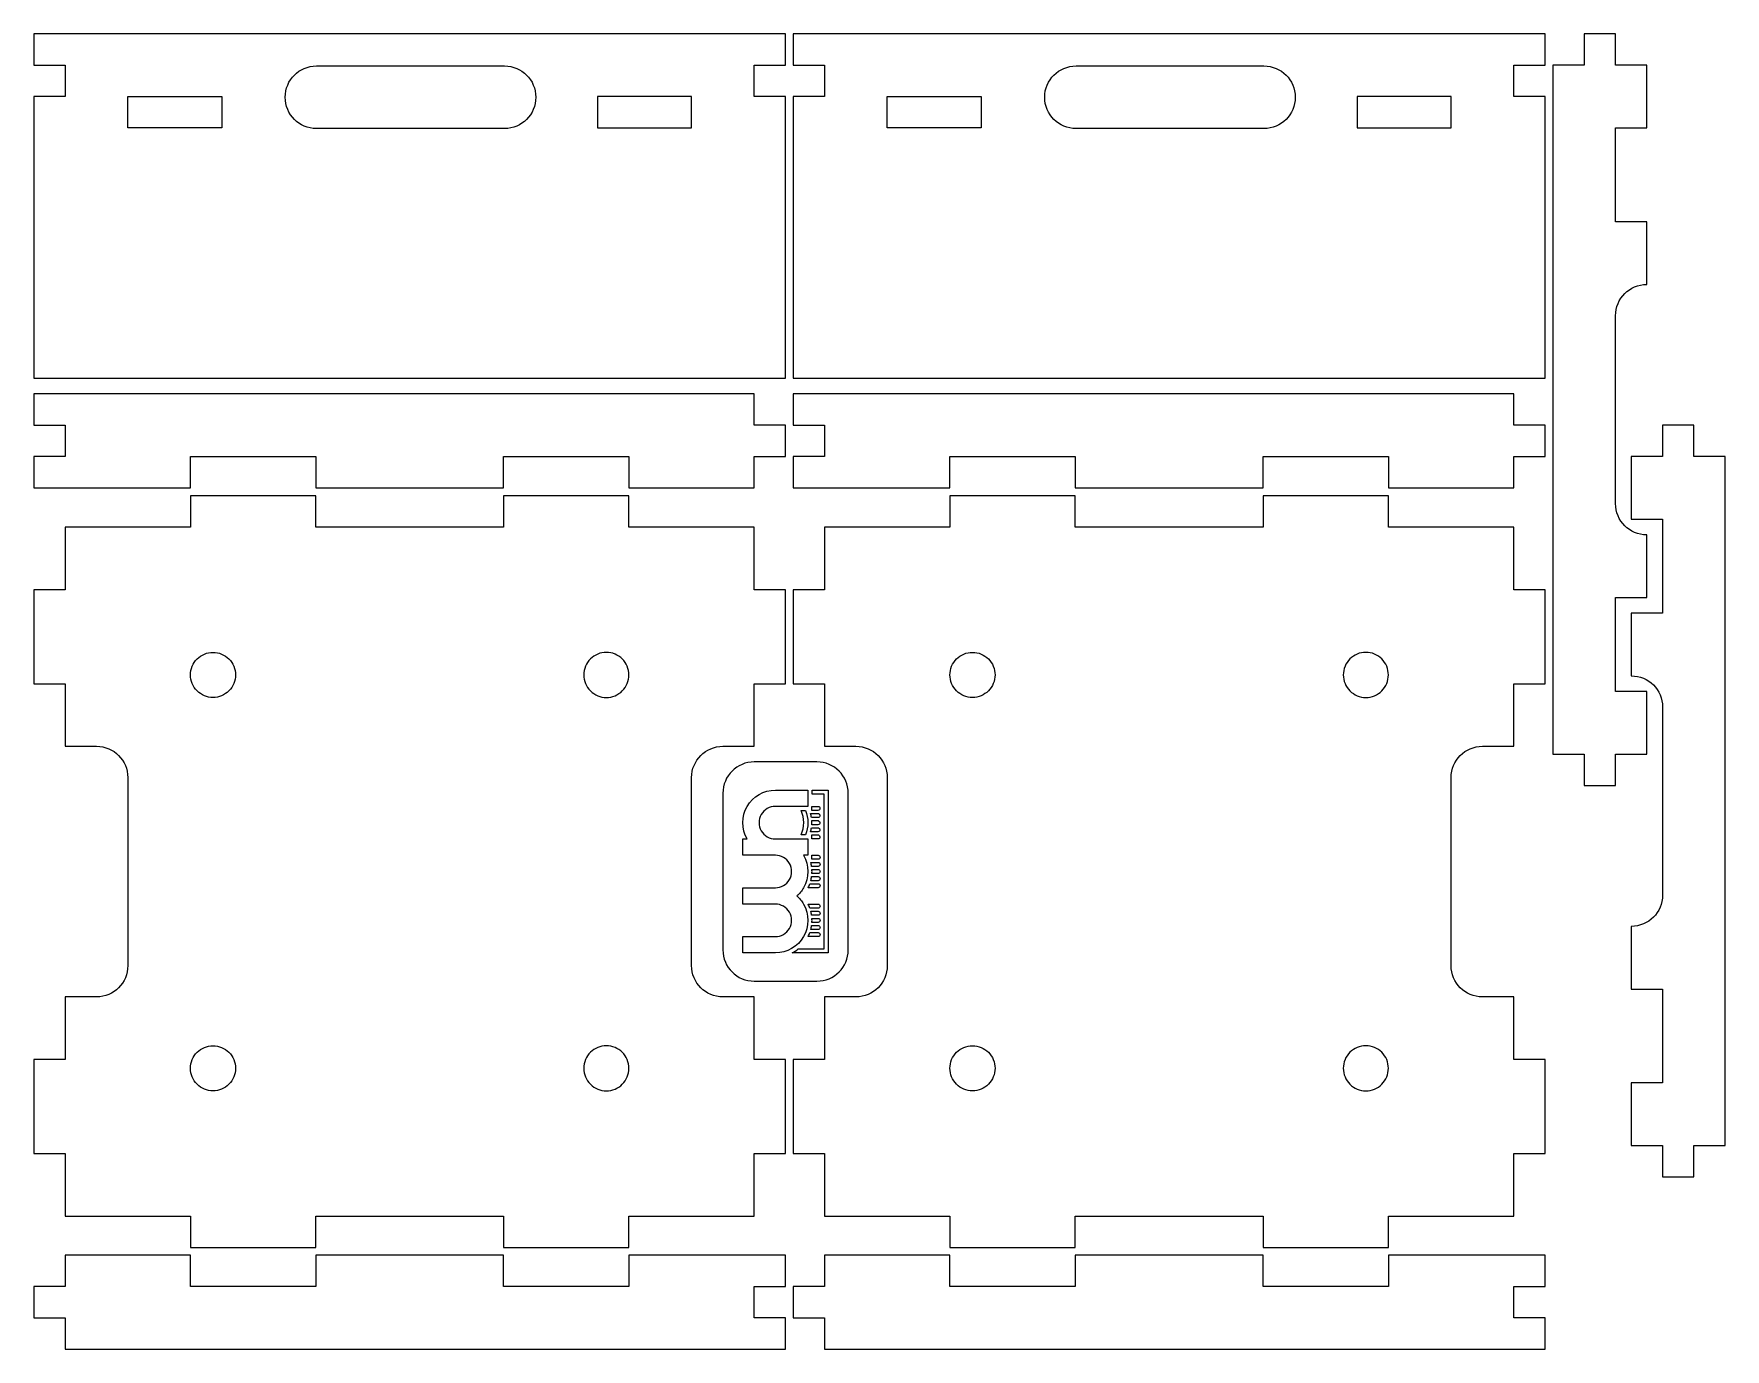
# Model space of a CAD drawing. Header units: inches. Extents: x 0.2 to 13.8, y 0.3 to 10.8.
import ezdxf

# ---------------------------------------------------------------- set-up
doc = ezdxf.new("R2010")
doc.units = ezdxf.units.IN
doc.layers.add('Layer_1', color=7, linetype='CONTINUOUS')

msp = doc.modelspace()

# ---------------------------------------------------------------- linework, layer by layer
at = {"layer": 'Layer_1', "color": 7}
for points in [[(0.25, 10.75), (0.25, 10.5), (0.5, 10.5), (0.5, 10.25), (0.25, 10.25), (0.25, 8), (6.25, 8), (6.25, 10.25), (6, 10.25), (6, 10.5), (6.25, 10.5), (6.25, 10.75)], [(6.312, 10.75), (6.312, 10.5), (6.562, 10.5), (6.562, 10.25), (6.312, 10.25), (6.312, 8), (12.312, 8), (12.312, 10.25), (12.062, 10.25), (12.062, 10.5), (12.312, 10.5), (12.312, 10.75)], [(1, 10.25), (1.75, 10.25), (1.75, 10), (1, 10)], [(5.5, 10.25), (4.75, 10.25), (4.75, 10), (5.5, 10)], [(7.062, 10.25), (7.812, 10.25), (7.812, 10), (7.062, 10)], [(11.562, 10.25), (10.812, 10.25), (10.812, 10), (11.562, 10)], [(4.00651, 9.99349)], [(10.06851, 9.99349)], [(5.999985, 7.124991), (5.999985, 7.374991), (6.249985, 7.374991), (6.249985, 7.624991), (5.999985, 7.624991), (5.999985, 7.874991), (0.249985, 7.874991), (0.249985, 7.624991), (0.499985, 7.624991), (0.499985, 7.374991), (0.249985, 7.374991), (0.249985, 7.124991), (1.499985, 7.124991), (1.499985, 7.374991), (2.499985, 7.374991), (2.499985, 7.124991), (2.999985, 7.124991), (3.499985, 7.124991), (3.999985, 7.124991), (3.999985, 7.374991), (4.999985, 7.374991), (4.999985, 7.124991)], [(12.061993, 7.124991), (12.061993, 7.374991), (12.311993, 7.374991), (12.311993, 7.624991), (12.061993, 7.624991), (12.061993, 7.874991), (6.311993, 7.874991), (6.311993, 7.624991), (6.561993, 7.624991), (6.561993, 7.374991), (6.311993, 7.374991), (6.311993, 7.124991), (7.561993, 7.124991), (7.561993, 7.374991), (8.561993, 7.374991), (8.561993, 7.124991), (9.061993, 7.124991), (9.561993, 7.124991), (10.061993, 7.124991), (10.061993, 7.374991), (11.061993, 7.374991), (11.061993, 7.124991)], [(1.68, 5.45248)], [(4.82, 5.45248)], [(7.742004, 5.45248)], [(10.882004, 5.45248)], [(6.168742, 4.713065)], [(6.37384, 4.550549)], [(6.450503, 4.526174)], [(6.458884, 4.469289)], [(6.45697, 4.412404)], [(6.451822, 4.136141)], [(6.460204, 4.079256)], [(6.443907, 3.965486)], [(6.458291, 4.022371)], [(6.430093, 3.80297)], [(6.451821, 3.746085)], [(6.460203, 3.6892)], [(6.443906, 3.575451)], [(6.45829, 3.632336)], [(1.68, 2.31248)], [(4.82, 2.31248)], [(7.742004, 2.31248)], [(10.882004, 2.31248)], [(0.5, 1.000001), (0.5, 0.750001), (0.25, 0.750001), (0.25, 0.500001), (0.5, 0.500001), (0.5, 0.250001), (6.25, 0.250001), (6.25, 0.500001), (6, 0.500001), (6, 0.750001), (6.25, 0.750001), (6.25, 1.000001), (5, 1.000001), (5, 0.750001), (4, 0.750001), (4, 1.000001), (3.5, 1.000001), (3, 1.000001), (2.5, 1.000001), (2.5, 0.750001), (1.5, 0.750001), (1.5, 1.000001)], [(6.561983, 1.000001), (6.561983, 0.750001), (6.311983, 0.750001), (6.311983, 0.500001), (6.561983, 0.500001), (6.561983, 0.250001), (12.311983, 0.250001), (12.311983, 0.500001), (12.061983, 0.500001), (12.061983, 0.750001), (12.311983, 0.750001), (12.311983, 1.000001), (11.061983, 1.000001), (11.061983, 0.750001), (10.061983, 0.750001), (10.061983, 1.000001), (9.561983, 1.000001), (9.061983, 1.000001), (8.561983, 1.000001), (8.561983, 0.750001), (7.561983, 0.750001), (7.561983, 1.000001)]]:
    msp.add_lwpolyline(points, close=True, dxfattribs=at)
for points in [[(13.125, 10.5), (12.875, 10.5), (12.875, 10.75), (12.625, 10.75), (12.625, 10.5), (12.375, 10.5), (12.375, 5), (12.625, 5), (12.625, 4.75), (12.875, 4.75), (12.875, 5), (13.125, 5), (13.125, 5.5), (12.875, 5.5), (12.875, 6.25), (13.125, 6.25), (13.125, 6.75)], [(2.50651, 10.49349), (4.00651, 10.49349)], [(8.568511, 10.49349), (10.06851, 10.49349)], [(13.125, 8.75), (13.125, 9.25), (12.875, 9.25), (12.875, 10), (13.125, 10), (13.125, 10.5)], [(4.00651, 9.99349), (2.50651, 9.99349)], [(10.06851, 9.99349), (8.568511, 9.99349)], [(12.875, 7), (12.875, 8.5)], [(13, 1.875), (13.25, 1.875), (13.25, 1.625), (13.5, 1.625), (13.5, 1.875), (13.75, 1.875), (13.75, 7.375), (13.5, 7.375), (13.5, 7.625), (13.25, 7.625), (13.25, 7.375), (13, 7.375), (13, 6.875), (13.25, 6.875), (13.25, 6.125), (13, 6.125), (13, 5.625)], [(5.749999, 5.06248), (5.999999, 5.06248), (5.999999, 5.56248), (6.249999, 5.56248), (6.249999, 6.31248), (5.999999, 6.31248), (5.999999, 6.81248), (4.999999, 6.81248), (4.999999, 7.06248), (3.999999, 7.06248), (3.999999, 6.81248), (2.499999, 6.81248), (2.499999, 7.06248), (1.499999, 7.06248), (1.499999, 6.81248), (0.499999, 6.81248), (0.499999, 6.31248), (0.249999, 6.31248), (0.249999, 5.56248), (0.499999, 5.56248), (0.499999, 5.06248), (0.749999, 5.06248)], [(11.812003, 5.06248), (12.062003, 5.06248), (12.062003, 5.56248), (12.312003, 5.56248), (12.312003, 6.31248), (12.062003, 6.31248), (12.062003, 6.81248), (11.062003, 6.81248), (11.062003, 7.06248), (10.062003, 7.06248), (10.062003, 6.81248), (8.562003, 6.81248), (8.562003, 7.06248), (7.562003, 7.06248), (7.562003, 6.81248), (6.562003, 6.81248), (6.562003, 6.31248), (6.312003, 6.31248), (6.312003, 5.56248), (6.562003, 5.56248), (6.562003, 5.06248), (6.812003, 5.06248)], [(13.25, 5.375), (13.25, 3.875)], [(6.5, 4.938), (6, 4.938)], [(0.999999, 4.81248), (0.999999, 3.31248)], [(5.499999, 3.31248), (5.499999, 4.81248)], [(7.062003, 4.81248), (7.062003, 3.31248)], [(11.562003, 3.31248), (11.562003, 4.81248)], [(5.75, 4.688), (5.75, 3.438)], [(6.168742, 4.713065), (6.428772, 4.713065), (6.428772, 4.58306), (6.168742, 4.58306)], [(6.461283, 4.713065), (6.591288, 4.713065), (6.591288, 4.683239), (6.591288, 4.680574), (6.591288, 3.412935), (6.301778, 3.412935)], [(6.351298, 3.445426), (6.558777, 3.445426), (6.558777, 4.680574), (6.461283, 4.680574), (6.461283, 4.713065)], [(6.75, 3.438), (6.75, 4.688)], [(6.373841, 4.550549), (6.409466, 4.550549)], [(6.450502, 4.526176), (6.508709, 4.526176)], [(6.508709, 4.493663), (6.456971, 4.493663)], [(6.458823, 4.58306), (6.508709, 4.58306)], [(6.508709, 4.550549), (6.458823, 4.550549), (6.458823, 4.58306)], [(6.458884, 4.469291), (6.508709, 4.469291)], [(6.168742, 4.193005), (5.908712, 4.193005), (5.908712, 4.32303), (5.943543, 4.32303)], [(6.168742, 4.32303), (6.185059, 4.32303), (6.428772, 4.32303), (6.428772, 4.193005), (6.393941, 4.193005)], [(6.409649, 4.355541), (6.373801, 4.355541)], [(6.508708, 4.379913), (6.450501, 4.379913)], [(6.45697, 4.412406), (6.508708, 4.412406)], [(6.458821, 4.355541), (6.508707, 4.355541)], [(6.508707, 4.323028), (6.458821, 4.323028), (6.458821, 4.355541)], [(6.508709, 4.436798), (6.458884, 4.436798)], [(6.460163, 4.193005), (6.510029, 4.193005)], [(6.510029, 4.160514), (6.460163, 4.160514), (6.460163, 4.193005)], [(6.451822, 4.136141), (6.510029, 4.136141)], [(6.510029, 4.103629), (6.458291, 4.103629)], [(6.460204, 4.079256), (6.510029, 4.079256)], [(6.168742, 3.80297), (5.908712, 3.80297), (5.908712, 3.932995), (6.168742, 3.932995)], [(6.510028, 3.932995), (6.430093, 3.932995)], [(6.443907, 3.965486), (6.510028, 3.965486)], [(6.510028, 3.989859), (6.451821, 3.989859)], [(6.458291, 4.022371), (6.510028, 4.022371)], [(6.510029, 4.046744), (6.460204, 4.046744)], [(6.430093, 3.80297), (6.510028, 3.80297)], [(6.510028, 3.770459), (6.443907, 3.770459)], [(6.451821, 3.746085), (6.510028, 3.746085)], [(6.510028, 3.713594), (6.458291, 3.713594)], [(6.460203, 3.6892), (6.510028, 3.6892)], [(6.510028, 3.656709), (6.460203, 3.656709)], [(6.168742, 3.412935), (5.908712, 3.412935), (5.908712, 3.54294), (6.168742, 3.54294)], [(6.510027, 3.54294), (6.430092, 3.54294)], [(6.443906, 3.575451), (6.510027, 3.575451)], [(6.510027, 3.599824), (6.45182, 3.599824)], [(6.45829, 3.632336), (6.510027, 3.632336)], [(13, 3.625), (13, 3.125), (13.25, 3.125), (13.25, 2.375), (13, 2.375), (13, 1.875)], [(6, 3.188), (6.5, 3.188)], [(0.249999, 1.81248), (0.499999, 1.81248), (0.499999, 1.31248), (1.499999, 1.31248), (1.499999, 1.06248), (2.499999, 1.06248), (2.499999, 1.31248), (3.999999, 1.31248), (3.999999, 1.06248), (4.999999, 1.06248), (4.999999, 1.31248), (5.999999, 1.31248), (5.999999, 1.81248), (6.249999, 1.81248), (6.249999, 2.56248), (5.999999, 2.56248), (5.999999, 3.06248), (5.749999, 3.06248)], [(0.749999, 3.06248), (0.499999, 3.06248), (0.499999, 2.56248), (0.249999, 2.56248), (0.249999, 1.81248)], [(6.312003, 1.81248), (6.562003, 1.81248), (6.562003, 1.31248), (7.562003, 1.31248), (7.562003, 1.06248), (8.562003, 1.06248), (8.562003, 1.31248), (10.062003, 1.31248), (10.062003, 1.06248), (11.062003, 1.06248), (11.062003, 1.31248), (12.062003, 1.31248), (12.062003, 1.81248), (12.312003, 1.81248), (12.312003, 2.56248), (12.062003, 2.56248), (12.062003, 3.06248), (11.812003, 3.06248)], [(6.812003, 3.06248), (6.562003, 3.06248), (6.562003, 2.56248), (6.312003, 2.56248), (6.312003, 1.81248)]]:
    msp.add_lwpolyline(points, dxfattribs=at)
for points in [[(2.25651, 10.24349), (2.25651, 10.381989), (2.36801, 10.49349), (2.50651, 10.49349)], [(4.00651, 10.49349), (4.14501, 10.49349), (4.25651, 10.381989), (4.25651, 10.24349)], [(8.318511, 10.24349), (8.318511, 10.381989), (8.430011, 10.49349), (8.568511, 10.49349)], [(10.06851, 10.49349), (10.20701, 10.49349), (10.31851, 10.381989), (10.31851, 10.24349)], [(2.50651, 9.99349), (2.36801, 9.99349), (2.25651, 10.10499), (2.25651, 10.24349)], [(4.25651, 10.24349), (4.25651, 10.10499), (4.14501, 9.99349), (4.00651, 9.99349)], [(8.568511, 9.99349), (8.430011, 9.99349), (8.318511, 10.10499), (8.318511, 10.24349)], [(10.31851, 10.24349), (10.31851, 10.10499), (10.20701, 9.99349), (10.06851, 9.99349)], [(12.875, 8.5), (12.875, 8.6385), (12.9865, 8.75), (13.125, 8.75)], [(13.125, 6.75), (12.9865, 6.75), (12.875, 6.8615), (12.875, 7)], [(1.552721, 5.75976), (1.586477, 5.793516), (1.632261, 5.81248), (1.68, 5.81248)], [(1.68, 5.81248), (1.727739, 5.81248), (1.773523, 5.793516), (1.807279, 5.75976)], [(4.82, 5.81248), (4.772261, 5.81248), (4.726477, 5.793516), (4.692721, 5.75976)], [(4.947279, 5.75976), (4.913523, 5.793516), (4.867739, 5.81248), (4.82, 5.81248)], [(7.614725, 5.75976), (7.648481, 5.793516), (7.694265, 5.81248), (7.742004, 5.81248)], [(7.742004, 5.81248), (7.789743, 5.81248), (7.835527, 5.793516), (7.869283, 5.75976)], [(10.882004, 5.81248), (10.834265, 5.81248), (10.788481, 5.793516), (10.754725, 5.75976)], [(11.009283, 5.75976), (10.975527, 5.793516), (10.929743, 5.81248), (10.882004, 5.81248)], [(1.5, 5.63248), (1.5, 5.680219), (1.518964, 5.726003), (1.552721, 5.75976)], [(1.807279, 5.75976), (1.841036, 5.726003), (1.86, 5.680219), (1.86, 5.63248)], [(4.692721, 5.75976), (4.658964, 5.726003), (4.64, 5.680219), (4.64, 5.63248)], [(5, 5.63248), (5, 5.680219), (4.981036, 5.726003), (4.947279, 5.75976)], [(7.562004, 5.63248), (7.562004, 5.680219), (7.580968, 5.726003), (7.614725, 5.75976)], [(7.869283, 5.75976), (7.90304, 5.726003), (7.922004, 5.680219), (7.922004, 5.63248)], [(10.754725, 5.75976), (10.720968, 5.726003), (10.702004, 5.680219), (10.702004, 5.63248)], [(11.062004, 5.63248), (11.062004, 5.680219), (11.04304, 5.726003), (11.009283, 5.75976)], [(1.552721, 5.505201), (1.518964, 5.538958), (1.5, 5.584741), (1.5, 5.63248)], [(1.86, 5.63248), (1.86, 5.584741), (1.841036, 5.538958), (1.807279, 5.505201)], [(4.64, 5.63248), (4.64, 5.584741), (4.658964, 5.538958), (4.692721, 5.505201)], [(4.947279, 5.505201), (4.981036, 5.538958), (5, 5.584741), (5, 5.63248)], [(7.614725, 5.505201), (7.580968, 5.538958), (7.562004, 5.584741), (7.562004, 5.63248)], [(7.922004, 5.63248), (7.922004, 5.584741), (7.90304, 5.538958), (7.869283, 5.505201)], [(10.702004, 5.63248), (10.702004, 5.584741), (10.720968, 5.538958), (10.754725, 5.505201)], [(11.009283, 5.505201), (11.04304, 5.538958), (11.062004, 5.584741), (11.062004, 5.63248)], [(13, 5.625), (13.1385, 5.625), (13.25, 5.5135), (13.25, 5.375)], [(1.68, 5.45248), (1.632261, 5.45248), (1.586477, 5.471445), (1.552721, 5.505201)], [(1.807279, 5.505201), (1.773523, 5.471445), (1.727739, 5.45248), (1.68, 5.45248)], [(4.692721, 5.505201), (4.726477, 5.471445), (4.772261, 5.45248), (4.82, 5.45248)], [(4.82, 5.45248), (4.867739, 5.45248), (4.913523, 5.471445), (4.947279, 5.505201)], [(7.742004, 5.45248), (7.694265, 5.45248), (7.648481, 5.471445), (7.614725, 5.505201)], [(7.869283, 5.505201), (7.835527, 5.471445), (7.789743, 5.45248), (7.742004, 5.45248)], [(10.754725, 5.505201), (10.788481, 5.471445), (10.834265, 5.45248), (10.882004, 5.45248)], [(10.882004, 5.45248), (10.929743, 5.45248), (10.975527, 5.471445), (11.009283, 5.505201)], [(0.749999, 5.06248), (0.888499, 5.06248), (0.999999, 4.95098), (0.999999, 4.81248)], [(5.499999, 4.81248), (5.499999, 4.95098), (5.611499, 5.06248), (5.749999, 5.06248)], [(6.812003, 5.06248), (6.950503, 5.06248), (7.062003, 4.95098), (7.062003, 4.81248)], [(11.562003, 4.81248), (11.562003, 4.95098), (11.673503, 5.06248), (11.812003, 5.06248)], [(6, 4.938), (5.8615, 4.938), (5.75, 4.8265), (5.75, 4.688)], [(6.75, 4.688), (6.75, 4.8265), (6.6385, 4.938), (6.5, 4.938)], [(5.943543, 4.58306), (5.989996, 4.663512), (6.075842, 4.71307), (6.168742, 4.713065)], [(5.943543, 4.32303), (5.897092, 4.403484), (5.897092, 4.502607), (5.943543, 4.58306)], [(6.056152, 4.518058), (6.032923, 4.477829), (6.032923, 4.428262), (6.056152, 4.388033)], [(6.168742, 4.58306), (6.122295, 4.583059), (6.079377, 4.558281), (6.056152, 4.518058)], [(6.373801, 4.355541), (6.403081, 4.417243), (6.403096, 4.488835), (6.37384, 4.550549)], [(6.409466, 4.550549), (6.422113, 4.519588), (6.428668, 4.486479), (6.428773, 4.453035)], [(6.454204, 4.51002), (6.453123, 4.515439), (6.451889, 4.520825), (6.450503, 4.526174)], [(6.456971, 4.493663), (6.456204, 4.49914), (6.455281, 4.504595), (6.454204, 4.51002)], [(6.459943, 4.453033), (6.459741, 4.45846), (6.459388, 4.463881), (6.458884, 4.469289)], [(6.508709, 4.58306), (6.513021, 4.583061), (6.517156, 4.581349), (6.520205, 4.5783)], [(6.520205, 4.555309), (6.517156, 4.55226), (6.513021, 4.550548), (6.508709, 4.550549)], [(6.508709, 4.526176), (6.510415, 4.526176), (6.512111, 4.525908), (6.513734, 4.52538)], [(6.520205, 4.498423), (6.517156, 4.495374), (6.513021, 4.493662), (6.508709, 4.493663)], [(6.508709, 4.469291), (6.510415, 4.469291), (6.512111, 4.469023), (6.513734, 4.468495)], [(6.513734, 4.52538), (6.520433, 4.523204), (6.524967, 4.516961), (6.524965, 4.509918)], [(6.513734, 4.468495), (6.520433, 4.466319), (6.524967, 4.460076), (6.524965, 4.453033)], [(6.520205, 4.5783), (6.523253, 4.575251), (6.524966, 4.571116), (6.524965, 4.566804)], [(6.524965, 4.566804), (6.524966, 4.562493), (6.523253, 4.558358), (6.520205, 4.555309)], [(6.524965, 4.509918), (6.524966, 4.505607), (6.523253, 4.501471), (6.520205, 4.498423)], [(6.056152, 4.388033), (6.079377, 4.34781), (6.122295, 4.323031), (6.168742, 4.32303)], [(6.428773, 4.453035), (6.428724, 4.41961), (6.42223, 4.386508), (6.409649, 4.355541)], [(6.450501, 4.379913), (6.453269, 4.390612), (6.455429, 4.40146), (6.45697, 4.412404)], [(6.458884, 4.436798), (6.459387, 4.442199), (6.45974, 4.447612), (6.459943, 4.453033)], [(6.508707, 4.355541), (6.510414, 4.355542), (6.512109, 4.355273), (6.513732, 4.354746)], [(6.520203, 4.327788), (6.517154, 4.324739), (6.513019, 4.323027), (6.508707, 4.323028)], [(6.508708, 4.412406), (6.510415, 4.412406), (6.512111, 4.412138), (6.513733, 4.411611)], [(6.520204, 4.384673), (6.517155, 4.381624), (6.51302, 4.379912), (6.508708, 4.379913)], [(6.524965, 4.453033), (6.524956, 4.444062), (6.51768, 4.436796), (6.508709, 4.436798)], [(6.513732, 4.354746), (6.520431, 4.35257), (6.524965, 4.346327), (6.524963, 4.339284)], [(6.513733, 4.411611), (6.520425, 4.409437), (6.524958, 4.403204), (6.524964, 4.396169)], [(6.524963, 4.339284), (6.524964, 4.334972), (6.523251, 4.330837), (6.520203, 4.327788)], [(6.524964, 4.396169), (6.524965, 4.391857), (6.523252, 4.387722), (6.520204, 4.384673)], [(6.281331, 4.128002), (6.258106, 4.168225), (6.215188, 4.193004), (6.168742, 4.193005)], [(6.393941, 4.193005), (6.440383, 4.112556), (6.440383, 4.013444), (6.393941, 3.932995)], [(6.510029, 4.193005), (6.518999, 4.193007), (6.526275, 4.18574), (6.526285, 4.17677)], [(6.281331, 3.997998), (6.304553, 4.038222), (6.304553, 4.087778), (6.281331, 4.128002)], [(6.458291, 4.103629), (6.456751, 4.11458), (6.454591, 4.125434), (6.451822, 4.136141)], [(6.461283, 4.063), (6.461074, 4.068427), (6.460714, 4.073848), (6.460204, 4.079256)], [(6.460204, 4.046744), (6.460714, 4.052152), (6.461074, 4.057573), (6.461283, 4.063)], [(6.521525, 4.165274), (6.518476, 4.162225), (6.51434, 4.160513), (6.510029, 4.160514)], [(6.510029, 4.136141), (6.51434, 4.136142), (6.518476, 4.134429), (6.521525, 4.13138)], [(6.521524, 4.108389), (6.518476, 4.10534), (6.51434, 4.103628), (6.510029, 4.103629)], [(6.510029, 4.079256), (6.51434, 4.079257), (6.518476, 4.077544), (6.521524, 4.074496)], [(6.521524, 4.051504), (6.518476, 4.048456), (6.51434, 4.046743), (6.510029, 4.046744)], [(6.526285, 4.119885), (6.526286, 4.115573), (6.524573, 4.111438), (6.521524, 4.108389)], [(6.521524, 4.074496), (6.524573, 4.071447), (6.526286, 4.067312), (6.526285, 4.063)], [(6.526285, 4.063), (6.526286, 4.058688), (6.524573, 4.054553), (6.521524, 4.051504)], [(6.526285, 4.17677), (6.526286, 4.172458), (6.524573, 4.168323), (6.521525, 4.165274)], [(6.521525, 4.13138), (6.524573, 4.128332), (6.526286, 4.124196), (6.526285, 4.119885)], [(6.168742, 3.932995), (6.215188, 3.932996), (6.258106, 3.957775), (6.281331, 3.997998)], [(6.393941, 3.932995), (6.379745, 3.908424), (6.361622, 3.886343), (6.340291, 3.867626)], [(6.430093, 3.932995), (6.435347, 3.943538), (6.43996, 3.954388), (6.443907, 3.965486)], [(6.451821, 3.989859), (6.45459, 4.000566), (6.45675, 4.01142), (6.458291, 4.022371)], [(6.510028, 4.022371), (6.51434, 4.022372), (6.518475, 4.02066), (6.521524, 4.017611)], [(6.521524, 3.99462), (6.518475, 3.991571), (6.51434, 3.989858), (6.510028, 3.989859)], [(6.510028, 3.965486), (6.51434, 3.965487), (6.518475, 3.963775), (6.521524, 3.960726)], [(6.526284, 3.94923), (6.526275, 3.94026), (6.518999, 3.932993), (6.510028, 3.932995)], [(6.521524, 4.017611), (6.524572, 4.014562), (6.526285, 4.010427), (6.526284, 4.006115)], [(6.526284, 4.006115), (6.526285, 4.001804), (6.524573, 3.997668), (6.521524, 3.99462)], [(6.521524, 3.960726), (6.524573, 3.957677), (6.526285, 3.953542), (6.526284, 3.94923)], [(6.281331, 3.737967), (6.258107, 3.77819), (6.215188, 3.802969), (6.168742, 3.80297)], [(6.340291, 3.867626), (6.361561, 3.849125), (6.379681, 3.827288), (6.393941, 3.80297)], [(6.393941, 3.80297), (6.440391, 3.722516), (6.440391, 3.623393), (6.393941, 3.54294)], [(6.443907, 3.770459), (6.439961, 3.781564), (6.435348, 3.792421), (6.430093, 3.80297)], [(6.510028, 3.80297), (6.51434, 3.802971), (6.518475, 3.801259), (6.521524, 3.79821)], [(6.521524, 3.79821), (6.524573, 3.795161), (6.526285, 3.791026), (6.526284, 3.786714)], [(6.526284, 3.786714), (6.526285, 3.782403), (6.524572, 3.778267), (6.521524, 3.775219)], [(13.25, 3.875), (13.25, 3.7365), (13.1385, 3.625), (13, 3.625)], [(6.281331, 3.607942), (6.30456, 3.648171), (6.30456, 3.697738), (6.281331, 3.737967)], [(6.458291, 3.713594), (6.456749, 3.724538), (6.454589, 3.735386), (6.451821, 3.746085)], [(6.461282, 3.672965), (6.461073, 3.678386), (6.460713, 3.6838), (6.460203, 3.6892)], [(6.460203, 3.656709), (6.460714, 3.662117), (6.461073, 3.667537), (6.461282, 3.672965)], [(6.521524, 3.775219), (6.518475, 3.77217), (6.51434, 3.770458), (6.510028, 3.770459)], [(6.510028, 3.746085), (6.51434, 3.746086), (6.518475, 3.744374), (6.521524, 3.741325)], [(6.526284, 3.72983), (6.526275, 3.720859), (6.518999, 3.713592), (6.510028, 3.713594)], [(6.510028, 3.6892), (6.518999, 3.689203), (6.526275, 3.681936), (6.526284, 3.672965)], [(6.521524, 3.661469), (6.518475, 3.658421), (6.51434, 3.656708), (6.510028, 3.656709)], [(6.521524, 3.741325), (6.524572, 3.738276), (6.526285, 3.734141), (6.526284, 3.72983)], [(6.526284, 3.672965), (6.526285, 3.668653), (6.524572, 3.664518), (6.521524, 3.661469)], [(6.168742, 3.54294), (6.215188, 3.542941), (6.258106, 3.567719), (6.281331, 3.607942)], [(6.393941, 3.54294), (6.347488, 3.462488), (6.261642, 3.41293), (6.168742, 3.412935)], [(6.430092, 3.54294), (6.435347, 3.553489), (6.43996, 3.564346), (6.443906, 3.575451)], [(6.45182, 3.599824), (6.454589, 3.610531), (6.456749, 3.621385), (6.45829, 3.632336)], [(6.510027, 3.632336), (6.514339, 3.632337), (6.518474, 3.630625), (6.521523, 3.627576)], [(6.521523, 3.604584), (6.518474, 3.601536), (6.514339, 3.599823), (6.510027, 3.599824)], [(6.510027, 3.575451), (6.514339, 3.575452), (6.518474, 3.57374), (6.521523, 3.570691)], [(6.521523, 3.5477), (6.518474, 3.544651), (6.514339, 3.542939), (6.510027, 3.54294)], [(6.521523, 3.627576), (6.524572, 3.624527), (6.526284, 3.620392), (6.526283, 3.61608)], [(6.526283, 3.61608), (6.526284, 3.611769), (6.524572, 3.607633), (6.521523, 3.604584)], [(6.521523, 3.570691), (6.524572, 3.567643), (6.526284, 3.563507), (6.526283, 3.559196)], [(6.526283, 3.559196), (6.526284, 3.554884), (6.524572, 3.550749), (6.521523, 3.5477)], [(5.75, 3.438), (5.75, 3.2995), (5.8615, 3.188), (6, 3.188)], [(6.301778, 3.412935), (6.319342, 3.422062), (6.335933, 3.432948), (6.351298, 3.445426)], [(6.5, 3.188), (6.6385, 3.188), (6.75, 3.2995), (6.75, 3.438)], [(0.999999, 3.31248), (0.999999, 3.17398), (0.888499, 3.06248), (0.749999, 3.06248)], [(5.749999, 3.06248), (5.611499, 3.06248), (5.499999, 3.17398), (5.499999, 3.31248)], [(7.062003, 3.31248), (7.062003, 3.17398), (6.950503, 3.06248), (6.812003, 3.06248)], [(11.812003, 3.06248), (11.673503, 3.06248), (11.562003, 3.17398), (11.562003, 3.31248)], [(1.5, 2.49248), (1.5, 2.540219), (1.518964, 2.586003), (1.552721, 2.61976)], [(1.552721, 2.61976), (1.586477, 2.653516), (1.632261, 2.67248), (1.68, 2.67248)], [(1.68, 2.67248), (1.727739, 2.67248), (1.773523, 2.653516), (1.807279, 2.61976)], [(1.807279, 2.61976), (1.841036, 2.586003), (1.86, 2.540219), (1.86, 2.49248)], [(4.692721, 2.61976), (4.658964, 2.586003), (4.64, 2.540219), (4.64, 2.49248)], [(4.82, 2.67248), (4.772261, 2.67248), (4.726477, 2.653516), (4.692721, 2.61976)], [(4.947279, 2.61976), (4.913523, 2.653516), (4.867739, 2.67248), (4.82, 2.67248)], [(5, 2.49248), (5, 2.540219), (4.981036, 2.586003), (4.947279, 2.61976)], [(7.562004, 2.49248), (7.562004, 2.540219), (7.580968, 2.586003), (7.614725, 2.61976)], [(7.614725, 2.61976), (7.648481, 2.653516), (7.694265, 2.67248), (7.742004, 2.67248)], [(7.742004, 2.67248), (7.789743, 2.67248), (7.835527, 2.653516), (7.869283, 2.61976)], [(7.869283, 2.61976), (7.90304, 2.586003), (7.922004, 2.540219), (7.922004, 2.49248)], [(10.754725, 2.61976), (10.720968, 2.586003), (10.702004, 2.540219), (10.702004, 2.49248)], [(10.882004, 2.67248), (10.834265, 2.67248), (10.788481, 2.653516), (10.754725, 2.61976)], [(11.009283, 2.61976), (10.975527, 2.653516), (10.929743, 2.67248), (10.882004, 2.67248)], [(11.062004, 2.49248), (11.062004, 2.540219), (11.04304, 2.586003), (11.009283, 2.61976)], [(1.552721, 2.365201), (1.518964, 2.398958), (1.5, 2.444741), (1.5, 2.49248)], [(1.86, 2.49248), (1.86, 2.444741), (1.841036, 2.398958), (1.807279, 2.365201)], [(4.64, 2.49248), (4.64, 2.444741), (4.658964, 2.398958), (4.692721, 2.365201)], [(4.947279, 2.365201), (4.981036, 2.398958), (5, 2.444741), (5, 2.49248)], [(7.614725, 2.365201), (7.580968, 2.398958), (7.562004, 2.444741), (7.562004, 2.49248)], [(7.922004, 2.49248), (7.922004, 2.444741), (7.90304, 2.398958), (7.869283, 2.365201)], [(10.702004, 2.49248), (10.702004, 2.444741), (10.720968, 2.398958), (10.754725, 2.365201)], [(11.009283, 2.365201), (11.04304, 2.398958), (11.062004, 2.444741), (11.062004, 2.49248)], [(1.68, 2.31248), (1.632261, 2.31248), (1.586477, 2.331445), (1.552721, 2.365201)], [(1.807279, 2.365201), (1.773523, 2.331445), (1.727739, 2.31248), (1.68, 2.31248)], [(4.692721, 2.365201), (4.726477, 2.331445), (4.772261, 2.31248), (4.82, 2.31248)], [(4.82, 2.31248), (4.867739, 2.31248), (4.913523, 2.331445), (4.947279, 2.365201)], [(7.742004, 2.31248), (7.694265, 2.31248), (7.648481, 2.331445), (7.614725, 2.365201)], [(7.869283, 2.365201), (7.835527, 2.331445), (7.789743, 2.31248), (7.742004, 2.31248)], [(10.754725, 2.365201), (10.788481, 2.331445), (10.834265, 2.31248), (10.882004, 2.31248)], [(10.882004, 2.31248), (10.929743, 2.31248), (10.975527, 2.331445), (11.009283, 2.365201)]]:
    msp.add_open_spline(points, degree=3, dxfattribs=at)

doc.saveas('drawing.dxf')
